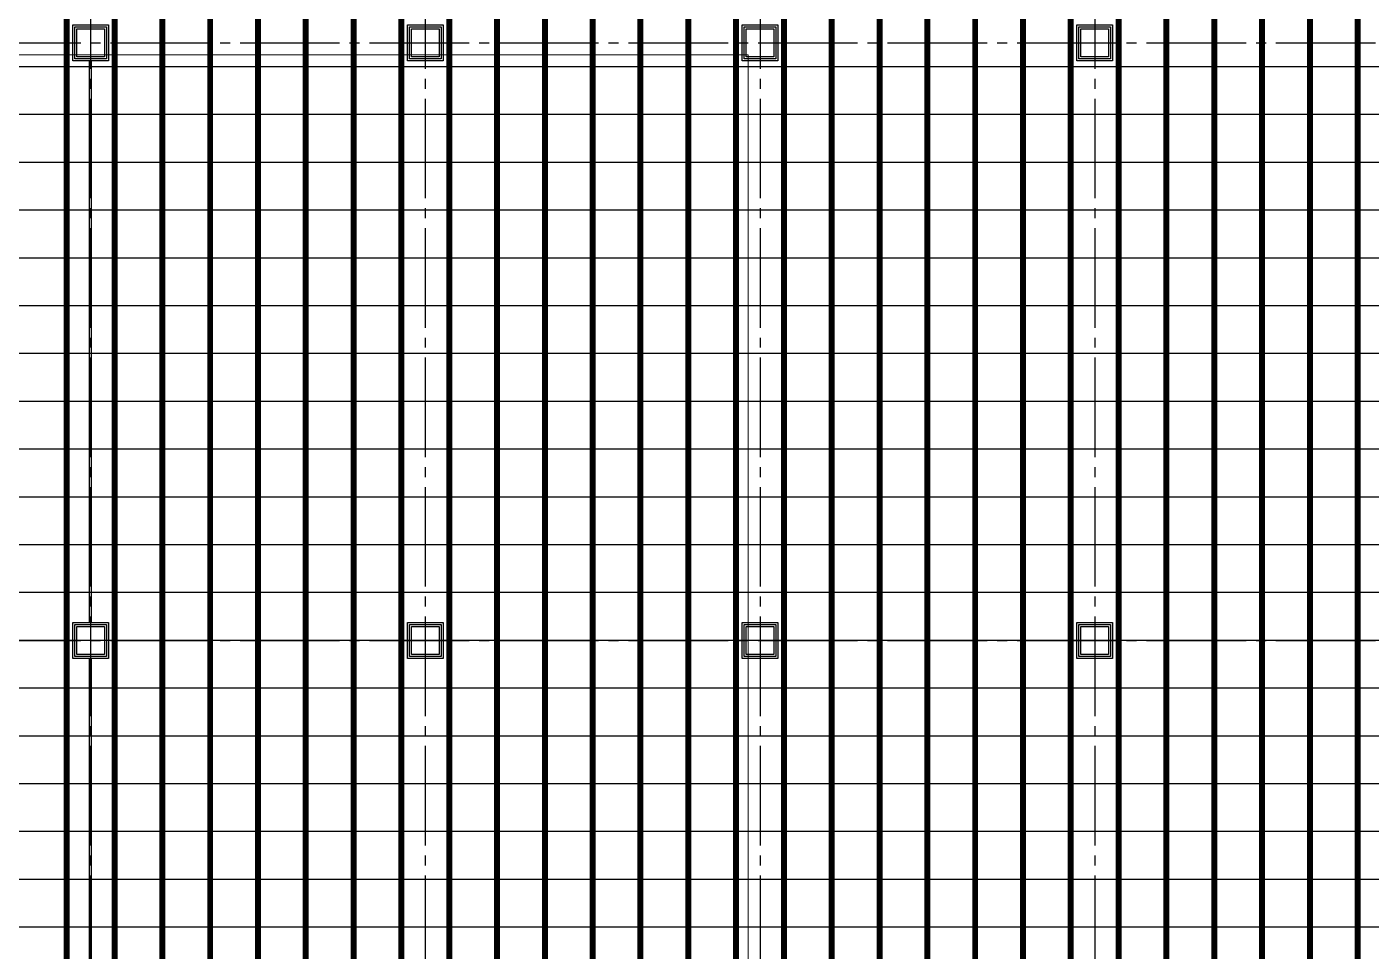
# Model space of a CAD drawing. Header units: millimetres. Extents: x -960 to 41501, y -1010 to 11880.
# Drawn here: x 7520 to 10894, y 5220 to 7540 of the extents above; entities that cross this region are included whole.
import ezdxf
from ezdxf.enums import TextEntityAlignment as Align

# ---------------------------------------------------------------- set-up
doc = ezdxf.new("R2010")
doc.units = ezdxf.units.MM
doc.header["$LTSCALE"] = 100
doc.linetypes.add('X-S-FAB-L10$0$COL-CEN-LIN', pattern=[3.25, 2.5, -0.25, 0.25, -0.25])
for name, color, linetype in [('0-XREF', 7, 'Continuous'), ('188K-SM-03-F10-ARCH-CEIL-Y2257103$0$K-CEIL-4.2', 6, 'Continuous'), ('188K-SM-03-F10-ARCH-CEIL-Y2257103$0$K-CEIL-4.2-AREA', 6, 'Continuous'), ('188K-SM-03-F10-ARCH-CEIL-Y2257103$0$K-鋼構', 111, 'Continuous'), ('188K-SM-03-F10-ARCH-PA-Y2257103$0$K-P1S-4.2-單抗', 53, 'Continuous'), ('188K-SM-03-F10-ARCH-PA-Y2257103$0$K-P2D-4.2-雙抗', 53, 'Continuous'), ('X-S-FAB-L10$0$0-DIM-TXT', 8, 'Continuous'), ('X-S-FAB-L10$0$BLOCK', 8, 'Continuous'), ('X-S-FAB-L10$0$CCL', 8, 'X-S-FAB-L10$0$COL-CEN-LIN'), ('X-S-FAB-L10$0$COL-S', 8, 'Continuous'), ('X-S-FAB-L10$0$S-FNDN', 8, 'Continuous')]:
    doc.layers.add(name, color=color, linetype=linetype)
doc.layers.add('188K-SM-03-F10-ARCH-CEIL-Y2257103$0$K-吊點-標準', color=6, linetype='Continuous', lineweight=9)
doc.styles.add('X-S-FAB-L10$0$CHINA', font='simplex.shx', dxfattribs={"width": 0.75, "bigfont": 'chineset.shx'})
doc.styles.add('X-S-FAB-L10$0$Standard', font='', dxfattribs={"width": 0.8})
doc.styles.add('X-S-FAB-L10$0$TG_NOTE_TEXT', font='simplex.shx', dxfattribs={"width": 0.75, "bigfont": 'chineset.shx'})
doc.styles.get('X-S-FAB-L10$0$Standard').set_extended_font_data('Microsoft JhengHei')

# ---------------------------------------------------------------- blocks, each defined once
blk = doc.blocks.new('X-S-FAB-L10$0$FAB2-L05')
at = {"layer": 'X-S-FAB-L10$0$CCL'}
for p, q in [((-18480, 11005), (-18480, 0)), ((-17640, 11005), (-17640, 0)), ((-16800, 11005), (-16800, 0)), ((-15960, 11005), (-15960, 0)), ((-26880, 8220), (1210, 8220)), ((-26880, 6720), (1210, 6720))]:
    blk.add_line(p, q, dxfattribs=at)
at = {"layer": 'X-S-FAB-L10$0$COL-S'}
for points in [[(-18515, 8255), (-18445, 8255), (-18445, 8185), (-18515, 8185)], [(-17675, 8255), (-17605, 8255), (-17605, 8185), (-17675, 8185)], [(-16835, 8255), (-16765, 8255), (-16765, 8185), (-16835, 8185)], [(-15995, 8255), (-15925, 8255), (-15925, 8185), (-15995, 8185)], [(-18515, 6755), (-18445, 6755), (-18445, 6685), (-18515, 6685)], [(-17675, 6755), (-17605, 6755), (-17605, 6685), (-17675, 6685)], [(-16835, 6755), (-16765, 6755), (-16765, 6685), (-16835, 6685)], [(-15995, 6755), (-15925, 6755), (-15925, 6685), (-15995, 6685)]]:
    blk.add_lwpolyline(points, close=True, dxfattribs=at)
blk = doc.blocks.new('X-S-FAB-L10')
at = {"layer": 'X-S-FAB-L10$0$COL-S'}
for p, q in [((7645, 7535), (7715, 7535)), ((7645, 7465), (7645, 7535)), ((7715, 7535), (7715, 7465)), ((8485, 7535), (8555, 7535)), ((8485, 7465), (8485, 7535)), ((8555, 7535), (8555, 7465)), ((9325, 7535), (9395, 7535)), ((9325, 7465), (9325, 7535)), ((9395, 7535), (9395, 7465)), ((10165, 7535), (10235, 7535)), ((10165, 7465), (10165, 7535)), ((10235, 7535), (10235, 7465)), ((7715, 7465), (7645, 7465)), ((8555, 7465), (8485, 7465)), ((9395, 7465), (9325, 7465)), ((10235, 7465), (10165, 7465)), ((7645, 6035), (7715, 6035)), ((7645, 5965), (7645, 6035)), ((7715, 6035), (7715, 5965)), ((8485, 6035), (8555, 6035)), ((8485, 5965), (8485, 6035)), ((8555, 6035), (8555, 5965)), ((9325, 6035), (9395, 6035)), ((9325, 5965), (9325, 6035)), ((9395, 6035), (9395, 5965)), ((10165, 6035), (10235, 6035)), ((10165, 5965), (10165, 6035)), ((10235, 6035), (10235, 5965)), ((7715, 5965), (7645, 5965)), ((8555, 5965), (8485, 5965)), ((9395, 5965), (9325, 5965)), ((10235, 5965), (10165, 5965))]:
    blk.add_line(p, q, dxfattribs=at)
at = {"layer": 'X-S-FAB-L10$0$S-FNDN', "lineweight": 0, "flags": 128}
for points in [[(11935, 9055), (4350, 9055), (4350, 7470), (9330, 7470), (9330, -55), (11935, -55), (11935, 4530), (11070, 4530), (11070, 5003), (11935, 5003)], [(4350, 7470), (1830, 7470), (1830, 1500), (1812.5, 1500), (1812.5, -55), (9330, -55), (9330, 7470)]]:
    blk.add_lwpolyline(points, close=True, dxfattribs=at)
at = {"layer": 'X-S-FAB-L10$0$BLOCK'}
blk.add_blockref('X-S-FAB-L10$0$FAB2-L05', (26160, -720), dxfattribs=at)
at = {"style": 'X-S-FAB-L10$0$TG_NOTE_TEXT', "width": 0.5, "flags": 1}
for p in [(7463.3, 9020), (18268.3, 8649), (11197.8, 4800.2), (16485.8, 4800.2), (25420.3, 2635), (13360, 320, 0), (7463.3, -33.3)]:
    blk.add_attdef('WH', text='', height=20, dxfattribs=at).set_placement(p, align=Align.BOTTOM_LEFT)
at = {"width": 0.5}
for style, p in [('X-S-FAB-L10$0$TG_NOTE_TEXT', (7585, 9020)), ('X-S-FAB-L10$0$TG_NOTE_TEXT', (18390, 8649)), ('X-S-FAB-L10$0$TG_NOTE_TEXT', (11117.5, 4813.5)), ('X-S-FAB-L10$0$TG_NOTE_TEXT', (16607.5, 4813.5)), ('X-S-FAB-L10$0$TG_NOTE_TEXT', (25350, 2635)), ('X-S-FAB-L10$0$Standard', (13129.4, 325, 0)), ('X-S-FAB-L10$0$TG_NOTE_TEXT', (7585, -20))]:
    blk.add_attdef('DESC', text='', height=10, dxfattribs=dict(at, style=style)).set_placement(p, align=Align.BOTTOM_LEFT)
for tag, style, p in [('TYPE', 'X-S-FAB-L10$0$TG_NOTE_TEXT', (7619.3, 9020)), ('NO', 'X-S-FAB-L10$0$TG_NOTE_TEXT', (7650.1, 9020)), ('TYPE', 'X-S-FAB-L10$0$TG_NOTE_TEXT', (18424.2, 8649)), ('NO', 'X-S-FAB-L10$0$TG_NOTE_TEXT', (18455, 8649)), ('NO', 'X-S-FAB-L10$0$TG_NOTE_TEXT', (11088.6, 4813.5)), ('TYPE', 'X-S-FAB-L10$0$TG_NOTE_TEXT', (11151.8, 4813.5)), ('TYPE', 'X-S-FAB-L10$0$TG_NOTE_TEXT', (16641.8, 4813.5)), ('NO', 'X-S-FAB-L10$0$TG_NOTE_TEXT', (16672.6, 4813.5)), ('NO', 'X-S-FAB-L10$0$TG_NOTE_TEXT', (25313, 2635)), ('TYPE', 'X-S-FAB-L10$0$TG_NOTE_TEXT', (25350, 2635)), ('NO', 'X-S-FAB-L10$0$Standard', (13100, 320, 0)), ('TYPE', 'X-S-FAB-L10$0$Standard', (13129.4, 320, 0)), ('TYPE', 'X-S-FAB-L10$0$TG_NOTE_TEXT', (7619.3, -20)), ('NO', 'X-S-FAB-L10$0$TG_NOTE_TEXT', (7650.1, -20))]:
    blk.add_attdef(tag, text='', height=10, dxfattribs=dict(at, style=style)).set_placement(p, align=Align.BOTTOM_RIGHT)
at = {"style": 'X-S-FAB-L10$0$TG_NOTE_TEXT', "width": 0.5, "flags": 1}
for rotation, p in [(180, (43, 7480)), (180, (943, 7480)), (90, (24310, 3717.8)), (270, (17080, 1711.7))]:
    blk.add_attdef('WH', text='', height=20, rotation=rotation, dxfattribs=at).set_placement(p, align=Align.BOTTOM_LEFT)
at = {"width": 0.5}
for rotation, style, p in [(180, 'X-S-FAB-L10$0$Standard', (317.6, 7480)), (180, 'X-S-FAB-L10$0$Standard', (1217.6, 7480)), (90, 'X-S-FAB-L10$0$TG_NOTE_TEXT', (24310, 3647.5)), (270, 'X-S-FAB-L10$0$TG_NOTE_TEXT', (17080, 1605))]:
    blk.add_attdef('DESC', text='', height=10, rotation=rotation, dxfattribs=dict(at, style=style)).set_placement(p, align=Align.BOTTOM_LEFT)
for tag, rotation, style, p in [('TYPE', 180, 'X-S-FAB-L10$0$Standard', (317.6, 7480)), ('NO', 180, 'X-S-FAB-L10$0$Standard', (347, 7480)), ('TYPE', 180, 'X-S-FAB-L10$0$Standard', (1217.6, 7480)), ('NO', 180, 'X-S-FAB-L10$0$Standard', (1247, 7480)), ('TYPE', 90, 'X-S-FAB-L10$0$TG_NOTE_TEXT', (24310, 3647.5)), ('NO', 90, 'X-S-FAB-L10$0$TG_NOTE_TEXT', (24310, 3610.5)), ('TYPE', 270, 'X-S-FAB-L10$0$TG_NOTE_TEXT', (17080, 1605)), ('NO', 270, 'X-S-FAB-L10$0$TG_NOTE_TEXT', (17080, 1573))]:
    blk.add_attdef(tag, text='', height=10, rotation=rotation, dxfattribs=dict(at, style=style)).set_placement(p, align=Align.BOTTOM_RIGHT)
at = {"layer": 'X-S-FAB-L10$0$0-DIM-TXT', "style": 'X-S-FAB-L10$0$CHINA', "width": 0.75}
for p in [(667.4, 7855.1, -2689.4), (22627.4, 6728.8), (25644.7, 6728.8), (24778.8, 5569.1), (1118.3, 4980), (417.8, 4594.6), (23874.8, 4355), (22927.4, 4330.1), (23749.9, 3901.4), (417.8, 3765.2), (1118.3, 3730), (417.8, 3115.8), (536.9, 2227.8), (16909, 1782.7), (888.4, 880.5), (16977.4, 750), (18878.8, 750), (25641.2, 553.2), (21364, 526.9)]:
    blk.add_attdef('HIG', text='', height=80, dxfattribs=at).set_placement(p, align=Align.MIDDLE_LEFT)
blk = doc.blocks.new('188K-SM-03-F10-ARCH-CEIL-Y2257103$0$A$C2CA95053')
h = blk.add_hatch(color=256)
edge = h.paths.add_edge_path()
edge.add_arc((0, 0), 0.5, 0, 360)
for p, q in [((3.2, 3.2), (-3.2, -3.2)), ((3.2, -3.2), (-3.2, 3.2))]:
    blk.add_line(p, q)
blk.add_lwpolyline([(-1.6, 2.5), (-1.6, -2.5), (1.6, -2.5), (1.6, 2.5)], close=True)
for radius in [4.5, 0.5]:
    blk.add_circle((0, 0), radius)
blk = doc.blocks.new('188K-SM-03-F10-ARCH-CEIL-Y2257103$0$天花板吊點-附調整片 - 3_8_螺桿吊架 100 mm 高調整片-V1-1FL')
blk.add_blockref('188K-SM-03-F10-ARCH-CEIL-Y2257103$0$A$C2CA95053', (0, 0))
blk = doc.blocks.new('188K-SM-03-F10-ARCH-CEIL-Y2257103')
at = {"layer": '188K-SM-03-F10-ARCH-CEIL-Y2257103$0$K-CEIL-4.2'}
for p, q in [((7620, 312.7), (7620, 8632.2)), ((7740, 312.7), (7740, 8632.2)), ((7860, 312.7), (7860, 8632.2)), ((7980, 312.7), (7980, 8632.2)), ((8100, 312.7), (8100, 8632.2)), ((8220, 312.7), (8220, 8632.2)), ((8340, 312.7), (8340, 8632.2)), ((8460, 312.7), (8460, 8632.2)), ((8580, 312.7), (8580, 8632.2)), ((8700, 312.7), (8700, 8632.2)), ((8820, 312.7), (8820, 8632.2)), ((8940, 312.7), (8940, 8632.2)), ((9060, 312.7), (9060, 8632.2)), ((9180, 312.7), (9180, 8632.2)), ((9300, 312.7), (9300, 8632.2)), ((9420, 312.7), (9420, 8632.2)), ((9540, 312.7), (9540, 8632.2)), ((9660, 312.7), (9660, 8632.2)), ((9780, 312.7), (9780, 8632.2)), ((9900, 312.7), (9900, 8632.2)), ((10020, 312.7), (10020, 8632.2)), ((10140, 312.7), (10140, 8632.2)), ((10260, 312.7), (10260, 8632.2)), ((10380, 312.7), (10380, 8632.2)), ((10500, 312.7), (10500, 8632.2)), ((10620, 312.7), (10620, 8632.2)), ((10740, 312.7), (10740, 8632.2)), ((10860, 312.7), (10860, 8632.2)), ((19317.2, 7440), (1847.7, 7440)), ((19317.2, 7320), (1847.7, 7320)), ((21180, 7200), (1847.7, 7200)), ((21180, 7080), (1847.7, 7080)), ((21180, 6960), (1847.7, 6960)), ((21180, 6840), (1847.7, 6840)), ((21180, 6720), (1847.7, 6720)), ((21180, 6600), (1847.7, 6600)), ((21180, 6480), (1847.7, 6480)), ((21180, 6360), (1847.7, 6360)), ((21180, 6240), (1847.7, 6240)), ((21181.7, 6120), (1847.7, 6120)), ((21180, 6000), (1847.7, 6000)), ((24297.2, 5880), (1847.7, 5880)), ((24297.2, 5760), (1847.7, 5760)), ((24297.2, 5640), (1847.7, 5640)), ((23572.2, 5520), (1847.7, 5520)), ((23572.2, 5400), (1847.7, 5400)), ((23572.2, 5280), (1847.7, 5280))]:
    blk.add_line(p, q, dxfattribs=at)
at = {"layer": '188K-SM-03-F10-ARCH-CEIL-Y2257103$0$K-CEIL-4.2-AREA'}
for points in [[(7645, 7535), (7715, 7535), (7715, 7465), (7645, 7465)], [(8485, 7535), (8555, 7535), (8555, 7465), (8485, 7465)], [(9325, 7535), (9395, 7535), (9395, 7465), (9325, 7465)], [(10165, 7535), (10235, 7535), (10235, 7465), (10165, 7465)], [(7645, 6035), (7715, 6035), (7715, 5965), (7645, 5965)], [(8485, 6035), (8555, 6035), (8555, 5965), (8485, 5965)], [(9325, 6035), (9395, 6035), (9395, 5965), (9325, 5965)], [(10165, 6035), (10235, 6035), (10235, 5965), (10165, 5965)]]:
    blk.add_lwpolyline(points, close=True, dxfattribs=at)
at = {"layer": '188K-SM-03-F10-ARCH-CEIL-Y2257103$0$K-鋼構', "const_width": 15, "elevation": 0}
for points in [[(7620, 9007.5), (7620, -7.5)], [(7740, 8769.9), (7740, 230)], [(7860, 8769.9), (7860, 230)], [(7980, 8769.9), (7980, 230)], [(8220, 8769.9), (8220, 230)], [(8340, 8769.9), (8340, 230)], [(8460, 8769.9), (8460, 230)], [(8580, 8769.9), (8580, 230)], [(8820, 8769.9), (8820, 230)], [(8940, 8769.9), (8940, 230)], [(9060, 8769.9), (9060, 230)], [(9180, 8769.9), (9180, 230)], [(9300, 8769.9), (9300, 230)], [(9420, 8769.9), (9420, 230)], [(9540, 8769.9), (9540, 230)], [(9660, 8769.9), (9660, 230)], [(9780, 8769.9), (9780, 230)], [(9900, 8769.9), (9900, 230)], [(10020, 8769.9), (10020, 230)], [(10140, 8769.9), (10140, 230)], [(10260, 8769.9), (10260, 230)], [(10380, 8769.9), (10380, 230)], [(10500, 8769.9), (10500, 230)], [(10620, 8769.9), (10620, 230)], [(10740, 8769.9), (10740, 230)], [(10860, 8769.9), (10860, 230)]]:
    blk.add_lwpolyline(points, dxfattribs=at)
at = {"layer": '188K-SM-03-F10-ARCH-CEIL-Y2257103$0$K-鋼構', "const_width": 15}
for points in [[(8100, 8769.9), (8100, 230)], [(8700, 8769.9), (8700, 230)]]:
    blk.add_lwpolyline(points, dxfattribs=at)
at = {"layer": '188K-SM-03-F10-ARCH-CEIL-Y2257103$0$K-吊點-標準', "color": 170, "lineweight": 18, "rotation": 179.9999999999997}
for p in [(7620, 7455), (7740, 7455), (7860, 7455), (7980, 7455), (8100, 7455), (8220, 7455), (8340, 7455), (8460, 7455), (8580, 7455), (8700, 7455), (8820, 7455), (8940, 7455), (9060, 7455), (9180, 7455), (9300, 7455), (9420, 7455), (9540, 7455), (9660, 7455), (9780, 7455), (9900, 7455), (10020, 7455), (10140, 7455), (10260, 7455), (10380, 7455), (10500, 7455), (10620, 7455), (10740, 7455), (10860, 7455), (7620, 7425), (7740, 7425), (7860, 7425), (7980, 7425), (8100, 7425), (8220, 7425), (8340, 7425), (8460, 7425), (8580, 7425), (8700, 7425), (8820, 7425), (8940, 7425), (9060, 7425), (9180, 7425), (9300, 7425), (9420, 7425), (9540, 7425), (9660, 7425), (9780, 7425), (9900, 7425), (10020, 7425), (10140, 7425), (10260, 7425), (10380, 7425), (10500, 7425), (10620, 7425), (10740, 7425), (10860, 7425), (7620, 7335), (7740, 7335), (7860, 7335), (7980, 7335), (8100, 7335), (8220, 7335), (8340, 7335), (8460, 7335), (8580, 7335), (8700, 7335), (8820, 7335), (8940, 7335), (9060, 7335), (9180, 7335), (9300, 7335), (9420, 7335), (9540, 7335), (9660, 7335), (9780, 7335), (9900, 7335), (10020, 7335), (10140, 7335), (10260, 7335), (10380, 7335), (10500, 7335), (10620, 7335), (10740, 7335), (10860, 7335), (7620, 7305), (7740, 7305), (7860, 7305), (7980, 7305), (8100, 7305), (8220, 7305), (8340, 7305), (8460, 7305), (8580, 7305), (8700, 7305), (8820, 7305), (8940, 7305), (9060, 7305), (9180, 7305), (9300, 7305), (9420, 7305), (9540, 7305), (9660, 7305), (9780, 7305), (9900, 7305), (10020, 7305), (10140, 7305), (10260, 7305), (10380, 7305), (10500, 7305), (10620, 7305), (10740, 7305), (10860, 7305), (7620, 7215), (7620, 7185), (7740, 7215), (7740, 7185), (7860, 7215), (7860, 7185), (7980, 7215), (7980, 7185), (8100, 7215), (8100, 7185), (8220, 7215), (8220, 7185), (8340, 7215), (8340, 7185), (8460, 7215), (8460, 7185), (8580, 7215), (8580, 7185), (8700, 7215), (8700, 7185), (8820, 7215), (8820, 7185), (8940, 7215), (8940, 7185), (9060, 7215), (9060, 7185), (9180, 7215), (9180, 7185), (9300, 7215), (9300, 7185), (9420, 7215), (9420, 7185), (9540, 7215), (9540, 7185), (9660, 7215), (9660, 7185), (9780, 7215), (9780, 7185), (9900, 7215), (9900, 7185), (10020, 7215), (10020, 7185), (10140, 7215), (10140, 7185), (10260, 7215), (10260, 7185), (10380, 7215), (10380, 7185), (10500, 7215), (10500, 7185), (10620, 7215), (10620, 7185), (10740, 7215), (10740, 7185), (10860, 7215), (10860, 7185), (7620, 7095), (7740, 7095), (7860, 7095), (7980, 7095), (8100, 7095), (8220, 7095), (8340, 7095), (8460, 7095), (8580, 7095), (8700, 7095), (8820, 7095), (8940, 7095), (9060, 7095), (9180, 7095), (9300, 7095), (9420, 7095), (9540, 7095), (9660, 7095), (9780, 7095), (9900, 7095), (10020, 7095), (10140, 7095), (10260, 7095), (10380, 7095), (10500, 7095), (10620, 7095), (10740, 7095), (10860, 7095), (7620, 7065), (7740, 7065), (7860, 7065), (7980, 7065), (8100, 7065), (8220, 7065), (8340, 7065), (8460, 7065), (8580, 7065), (8700, 7065), (8820, 7065), (8940, 7065), (9060, 7065), (9180, 7065), (9300, 7065), (9420, 7065), (9540, 7065), (9660, 7065), (9780, 7065), (9900, 7065), (10020, 7065), (10140, 7065), (10260, 7065), (10380, 7065), (10500, 7065), (10620, 7065), (10740, 7065), (10860, 7065), (7620, 6975), (7740, 6975), (7860, 6975), (7980, 6975), (8100, 6975), (8220, 6975), (8340, 6975), (8460, 6975), (8580, 6975), (8700, 6975), (8820, 6975), (8940, 6975), (9060, 6975), (9180, 6975), (9300, 6975), (9420, 6975), (9540, 6975), (9660, 6975), (9780, 6975), (9900, 6975), (10020, 6975), (10140, 6975), (10260, 6975), (10380, 6975), (10500, 6975), (10620, 6975), (10740, 6975), (10860, 6975), (7620, 6945), (7740, 6945), (7860, 6945), (7980, 6945), (8100, 6945), (8220, 6945), (8340, 6945), (8460, 6945), (8580, 6945), (8700, 6945), (8820, 6945), (8940, 6945), (9060, 6945), (9180, 6945), (9300, 6945), (9420, 6945), (9540, 6945), (9660, 6945), (9780, 6945), (9900, 6945), (10020, 6945), (10140, 6945), (10260, 6945), (10380, 6945), (10500, 6945), (10620, 6945), (10740, 6945), (10860, 6945), (7620, 6855), (7740, 6855), (7860, 6855), (7980, 6855), (8100, 6855), (8220, 6855), (8340, 6855), (8460, 6855), (8580, 6855), (8700, 6855), (8820, 6855), (8940, 6855), (9060, 6855), (9180, 6855), (9300, 6855), (9420, 6855), (9540, 6855), (9660, 6855), (9780, 6855), (9900, 6855), (10020, 6855), (10140, 6855), (10260, 6855), (10380, 6855), (10500, 6855), (10620, 6855), (10740, 6855), (10860, 6855), (7620, 6825), (7740, 6825), (7860, 6825), (7980, 6825), (8100, 6825), (8220, 6825), (8340, 6825), (8460, 6825), (8580, 6825), (8700, 6825), (8820, 6825), (8940, 6825), (9060, 6825), (9180, 6825), (9300, 6825), (9420, 6825), (9540, 6825), (9660, 6825), (9780, 6825), (9900, 6825), (10020, 6825), (10140, 6825), (10260, 6825), (10380, 6825), (10500, 6825), (10620, 6825), (10740, 6825), (10860, 6825), (7620, 6735), (7740, 6735), (7860, 6735), (7980, 6735), (8100, 6735), (8220, 6735), (8340, 6735), (8460, 6735), (8580, 6735), (8700, 6735), (8820, 6735), (8940, 6735), (9060, 6735), (9180, 6735), (9300, 6735), (9420, 6735), (9540, 6735), (9660, 6735), (9780, 6735), (9900, 6735), (10020, 6735), (10140, 6735), (10260, 6735), (10380, 6735), (10500, 6735), (10620, 6735), (10740, 6735), (10860, 6735), (7620, 6705), (7740, 6705), (7860, 6705), (7980, 6705), (8100, 6705), (8220, 6705), (8340, 6705), (8460, 6705), (8580, 6705), (8700, 6705), (8820, 6705), (8940, 6705), (9060, 6705), (9180, 6705), (9300, 6705), (9420, 6705), (9540, 6705), (9660, 6705), (9780, 6705), (9900, 6705), (10020, 6705), (10140, 6705), (10260, 6705), (10380, 6705), (10500, 6705), (10620, 6705), (10740, 6705), (10860, 6705), (7620, 6615), (7740, 6615), (7860, 6615), (7980, 6615), (8100, 6615), (8220, 6615), (8340, 6615), (8460, 6615), (8580, 6615), (8700, 6615), (8820, 6615), (8940, 6615), (9060, 6615), (9180, 6615), (9300, 6615), (9420, 6615), (9540, 6615), (9660, 6615), (9780, 6615), (9900, 6615), (10020, 6615), (10140, 6615), (10260, 6615), (10380, 6615), (10500, 6615), (10620, 6615), (10740, 6615), (10860, 6615), (7620, 6585), (7740, 6585), (7860, 6585), (7980, 6585), (8100, 6585), (8220, 6585), (8340, 6585), (8460, 6585), (8580, 6585), (8700, 6585), (8820, 6585), (8940, 6585), (9060, 6585), (9180, 6585), (9300, 6585), (9420, 6585), (9540, 6585), (9660, 6585), (9780, 6585), (9900, 6585), (10020, 6585), (10140, 6585), (10260, 6585), (10380, 6585), (10500, 6585), (10620, 6585), (10740, 6585), (10860, 6585), (7620, 6495), (7740, 6495), (7860, 6495), (7980, 6495), (8100, 6495), (8220, 6495), (8340, 6495), (8460, 6495), (8580, 6495), (8700, 6495), (8820, 6495), (8940, 6495), (9060, 6495), (9180, 6495), (9300, 6495), (9420, 6495), (9540, 6495), (9660, 6495), (9780, 6495), (9900, 6495), (10020, 6495), (10140, 6495), (10260, 6495), (10380, 6495), (10500, 6495), (10620, 6495), (10740, 6495), (10860, 6495), (7620, 6465), (7740, 6465), (7860, 6465), (7980, 6465), (8100, 6465), (8220, 6465), (8340, 6465), (8460, 6465), (8580, 6465), (8700, 6465), (8820, 6465), (8940, 6465), (9060, 6465), (9180, 6465), (9300, 6465), (9420, 6465), (9540, 6465), (9660, 6465), (9780, 6465), (9900, 6465), (10020, 6465), (10140, 6465), (10260, 6465), (10380, 6465), (10500, 6465), (10620, 6465), (10740, 6465), (10860, 6465), (7620, 6375), (7740, 6375), (7860, 6375), (7980, 6375), (8100, 6375), (8220, 6375), (8340, 6375), (8460, 6375), (8580, 6375), (8700, 6375), (8820, 6375), (8940, 6375), (9060, 6375), (9180, 6375), (9300, 6375), (9420, 6375), (9540, 6375), (9660, 6375), (9780, 6375), (9900, 6375), (10020, 6375), (10140, 6375), (10260, 6375), (10380, 6375), (10500, 6375), (10620, 6375), (10740, 6375), (10860, 6375), (7620, 6345), (7740, 6345), (7860, 6345), (7980, 6345), (8100, 6345), (8220, 6345), (8340, 6345), (8460, 6345), (8580, 6345), (8700, 6345), (8820, 6345), (8940, 6345), (9060, 6345), (9180, 6345), (9300, 6345), (9420, 6345), (9540, 6345), (9660, 6345), (9780, 6345), (9900, 6345), (10020, 6345), (10140, 6345), (10260, 6345), (10380, 6345), (10500, 6345), (10620, 6345), (10740, 6345), (10860, 6345), (7620, 6255), (7740, 6255), (7860, 6255), (7980, 6255), (8100, 6255), (8220, 6255), (8340, 6255), (8460, 6255), (8580, 6255), (8700, 6255), (8820, 6255), (8940, 6255), (9060, 6255), (9180, 6255), (9300, 6255), (9420, 6255), (9540, 6255), (9660, 6255), (9780, 6255), (9900, 6255), (10020, 6255), (10140, 6255), (10260, 6255), (10380, 6255), (10500, 6255), (10620, 6255), (10740, 6255), (10860, 6255), (7620, 6225), (7740, 6225), (7860, 6225), (7980, 6225), (8100, 6225), (8220, 6225), (8340, 6225), (8460, 6225), (8580, 6225), (8700, 6225), (8820, 6225), (8940, 6225), (9060, 6225), (9180, 6225), (9300, 6225), (9420, 6225), (9540, 6225), (9660, 6225), (9780, 6225), (9900, 6225), (10020, 6225), (10140, 6225), (10260, 6225), (10380, 6225), (10500, 6225), (10620, 6225), (10740, 6225), (10860, 6225), (7620, 6135), (7620, 6105), (7740, 6135), (7740, 6105), (7860, 6135), (7860, 6105), (7980, 6135), (7980, 6105), (8100, 6135), (8100, 6105), (8220, 6135), (8220, 6105), (8340, 6135), (8340, 6105), (8460, 6135), (8460, 6105), (8580, 6135), (8580, 6105), (8700, 6135), (8700, 6105), (8820, 6135), (8820, 6105), (8940, 6135), (8940, 6105), (9060, 6135), (9060, 6105), (9180, 6135), (9180, 6105), (9300, 6135), (9300, 6105), (9420, 6135), (9420, 6105), (9540, 6135), (9540, 6105), (9660, 6135), (9660, 6105), (9780, 6135), (9780, 6105), (9900, 6135), (9900, 6105), (10020, 6135), (10020, 6105), (10140, 6135), (10140, 6105), (10260, 6135), (10260, 6105), (10380, 6135), (10380, 6105), (10500, 6135), (10500, 6105), (10620, 6135), (10620, 6105), (10740, 6135), (10740, 6105), (10860, 6135), (10860, 6105), (7620, 6015), (7740, 6015), (7860, 6015), (7980, 6015), (8100, 6015), (8220, 6015), (8340, 6015), (8460, 6015), (8580, 6015), (8700, 6015), (8820, 6015), (8940, 6015), (9060, 6015), (9180, 6015), (9300, 6015), (9420, 6015), (9540, 6015), (9660, 6015), (9780, 6015), (9900, 6015), (10020, 6015), (10140, 6015), (10260, 6015), (10380, 6015), (10500, 6015), (10620, 6015), (10740, 6015), (10860, 6015), (7620, 5985), (7740, 5985), (7860, 5985), (7980, 5985), (8100, 5985), (8220, 5985), (8340, 5985), (8460, 5985), (8580, 5985), (8700, 5985), (8820, 5985), (8940, 5985), (9060, 5985), (9180, 5985), (9300, 5985), (9420, 5985), (9540, 5985), (9660, 5985), (9780, 5985), (9900, 5985), (10020, 5985), (10140, 5985), (10260, 5985), (10380, 5985), (10500, 5985), (10620, 5985), (10740, 5985), (10860, 5985), (7620, 5895), (7740, 5895), (7860, 5895), (7980, 5895), (8100, 5895), (8220, 5895), (8340, 5895), (8460, 5895), (8580, 5895), (8700, 5895), (8820, 5895), (8940, 5895), (9060, 5895), (9180, 5895), (9300, 5895), (9420, 5895), (9540, 5895), (9660, 5895), (9780, 5895), (9900, 5895), (10020, 5895), (10140, 5895), (10260, 5895), (10380, 5895), (10500, 5895), (10620, 5895), (10740, 5895), (10860, 5895), (7620, 5865), (7740, 5865), (7860, 5865), (7980, 5865), (8100, 5865), (8220, 5865), (8340, 5865), (8460, 5865), (8580, 5865), (8700, 5865), (8820, 5865), (8940, 5865), (9060, 5865), (9180, 5865), (9300, 5865), (9420, 5865), (9540, 5865), (9660, 5865), (9780, 5865), (9900, 5865), (10020, 5865), (10140, 5865), (10260, 5865), (10380, 5865), (10500, 5865), (10620, 5865), (10740, 5865), (10860, 5865), (7620, 5775), (7740, 5775), (7860, 5775), (7980, 5775), (8100, 5775), (8220, 5775), (8340, 5775), (8460, 5775), (8580, 5775), (8700, 5775), (8820, 5775), (8940, 5775), (9060, 5775), (9180, 5775), (9300, 5775), (9420, 5775), (9540, 5775), (9660, 5775), (9780, 5775), (9900, 5775), (10020, 5775), (10140, 5775), (10260, 5775), (10380, 5775), (10500, 5775), (10620, 5775), (10740, 5775), (10860, 5775), (7620, 5745), (7740, 5745), (7860, 5745), (7980, 5745), (8100, 5745), (8220, 5745), (8340, 5745), (8460, 5745), (8580, 5745), (8700, 5745), (8820, 5745), (8940, 5745), (9060, 5745), (9180, 5745), (9300, 5745), (9420, 5745), (9540, 5745), (9660, 5745), (9780, 5745), (9900, 5745), (10020, 5745), (10140, 5745), (10260, 5745), (10380, 5745), (10500, 5745), (10620, 5745), (10740, 5745), (10860, 5745), (7620, 5655), (7740, 5655), (7860, 5655), (7980, 5655), (8100, 5655), (8220, 5655), (8340, 5655), (8460, 5655), (8580, 5655), (8700, 5655), (8820, 5655), (8940, 5655), (9060, 5655), (9180, 5655), (9300, 5655), (9420, 5655), (9540, 5655), (9660, 5655), (9780, 5655), (9900, 5655), (10020, 5655), (10140, 5655), (10260, 5655), (10380, 5655), (10500, 5655), (10620, 5655), (10740, 5655), (10860, 5655), (7620, 5625), (7740, 5625), (7860, 5625), (7980, 5625), (8100, 5625), (8220, 5625), (8340, 5625), (8460, 5625), (8580, 5625), (8700, 5625), (8820, 5625), (8940, 5625), (9060, 5625), (9180, 5625), (9300, 5625), (9420, 5625), (9540, 5625), (9660, 5625), (9780, 5625), (9900, 5625), (10020, 5625), (10140, 5625), (10260, 5625), (10380, 5625), (10500, 5625), (10620, 5625), (10740, 5625), (10860, 5625), (7620, 5535), (7740, 5535), (7860, 5535), (7980, 5535), (8100, 5535), (8220, 5535), (8340, 5535), (8460, 5535), (8580, 5535), (8700, 5535), (8820, 5535), (8940, 5535), (9060, 5535), (9180, 5535), (9300, 5535), (9420, 5535), (9540, 5535), (9660, 5535), (9780, 5535), (9900, 5535), (10020, 5535), (10140, 5535), (10260, 5535), (10380, 5535), (10500, 5535), (10620, 5535), (10740, 5535), (10860, 5535), (7620, 5505), (7740, 5505), (7860, 5505), (7980, 5505), (8100, 5505), (8220, 5505), (8340, 5505), (8460, 5505), (8580, 5505), (8700, 5505), (8820, 5505), (8940, 5505), (9060, 5505), (9180, 5505), (9300, 5505), (9420, 5505), (9540, 5505), (9660, 5505), (9780, 5505), (9900, 5505), (10020, 5505), (10140, 5505), (10260, 5505), (10380, 5505), (10500, 5505), (10620, 5505), (10740, 5505), (10860, 5505), (7620, 5415), (7740, 5415), (7860, 5415), (7980, 5415), (8100, 5415), (8220, 5415), (8340, 5415), (8460, 5415), (8580, 5415), (8700, 5415), (8820, 5415), (8940, 5415), (9060, 5415), (9180, 5415), (9300, 5415), (9420, 5415), (9540, 5415), (9660, 5415), (9780, 5415), (9900, 5415), (10020, 5415), (10140, 5415), (10260, 5415), (10380, 5415), (10500, 5415), (10620, 5415), (10740, 5415), (10860, 5415), (7620, 5385), (7740, 5385), (7860, 5385), (7980, 5385), (8100, 5385), (8220, 5385), (8340, 5385), (8460, 5385), (8580, 5385), (8700, 5385), (8820, 5385), (8940, 5385), (9060, 5385), (9180, 5385), (9300, 5385), (9420, 5385), (9540, 5385), (9660, 5385), (9780, 5385), (9900, 5385), (10020, 5385), (10140, 5385), (10260, 5385), (10380, 5385), (10500, 5385), (10620, 5385), (10740, 5385), (10860, 5385), (7620, 5295), (7740, 5295), (7860, 5295), (7980, 5295), (8100, 5295), (8220, 5295), (8340, 5295), (8460, 5295), (8580, 5295), (8700, 5295), (8820, 5295), (8940, 5295), (9060, 5295), (9180, 5295), (9300, 5295), (9420, 5295), (9540, 5295), (9660, 5295), (9780, 5295), (9900, 5295), (10020, 5295), (10140, 5295), (10260, 5295), (10380, 5295), (10500, 5295), (10620, 5295), (10740, 5295), (10860, 5295), (7620, 5265), (7740, 5265), (7860, 5265), (7980, 5265), (8100, 5265), (8220, 5265), (8340, 5265), (8460, 5265), (8580, 5265), (8700, 5265), (8820, 5265), (8940, 5265), (9060, 5265), (9180, 5265), (9300, 5265), (9420, 5265), (9540, 5265), (9660, 5265), (9780, 5265), (9900, 5265), (10020, 5265), (10140, 5265), (10260, 5265), (10380, 5265), (10500, 5265), (10620, 5265), (10740, 5265), (10860, 5265)]:
    blk.add_blockref('188K-SM-03-F10-ARCH-CEIL-Y2257103$0$天花板吊點-附調整片 - 3_8_螺桿吊架 100 mm 高調整片-V1-1FL', p, dxfattribs=at)
blk = doc.blocks.new('188K-SM-03-F10-ARCH-PA-Y2257103')
at = {"layer": '188K-SM-03-F10-ARCH-PA-Y2257103$0$K-P1S-4.2-單抗'}
for points in [[(7635, 7545), (7725, 7545), (7725, 7455), (7635, 7455)], [(7640, 7540), (7720, 7540), (7720, 7460), (7640, 7460)], [(8475, 7545), (8565, 7545), (8565, 7455), (8475, 7455)], [(8480, 7540), (8560, 7540), (8560, 7460), (8480, 7460)], [(9315, 7545), (9405, 7545), (9405, 7455), (9315, 7455)], [(9320, 7540), (9400, 7540), (9400, 7460), (9320, 7460)], [(10155, 7545), (10245, 7545), (10245, 7455), (10155, 7455)], [(10160, 7540), (10240, 7540), (10240, 7460), (10160, 7460)], [(7635, 6045), (7725, 6045), (7725, 5955), (7635, 5955)], [(7640, 6040), (7720, 6040), (7720, 5960), (7640, 5960)], [(8475, 6045), (8565, 6045), (8565, 5955), (8475, 5955)], [(8480, 6040), (8560, 6040), (8560, 5960), (8480, 5960)], [(9315, 6045), (9405, 6045), (9405, 5955), (9315, 5955)], [(9320, 6040), (9400, 6040), (9400, 5960), (9320, 5960)], [(10155, 6045), (10245, 6045), (10245, 5955), (10155, 5955)], [(10160, 6040), (10240, 6040), (10240, 5960), (10160, 5960)]]:
    blk.add_lwpolyline(points, close=True, dxfattribs=at)
at = {"layer": '188K-SM-03-F10-ARCH-PA-Y2257103$0$K-P2D-4.2-雙抗'}
for p, q in [((7677.5, 6045), (7677.5, 7455)), ((7677.5, 6045), (7677.5, 7455)), ((7677.5, 6045), (7677.5, 7455)), ((7682.5, 6045), (7682.5, 7455)), ((7682.5, 6045), (7682.5, 7455)), ((7682.5, 6045), (7682.5, 7455)), ((7677.5, 4545), (7677.5, 5955)), ((7677.5, 4545), (7677.5, 5955)), ((7677.5, 4545), (7677.5, 5955)), ((7682.5, 4545), (7682.5, 5955)), ((7682.5, 4545), (7682.5, 5955)), ((7682.5, 4545), (7682.5, 5955))]:
    blk.add_line(p, q, dxfattribs=at)

msp = doc.modelspace()

# ---------------------------------------------------------------- block references
at = {"layer": '0-XREF'}
for name in ['X-S-FAB-L10', '188K-SM-03-F10-ARCH-PA-Y2257103', '188K-SM-03-F10-ARCH-CEIL-Y2257103']:
    msp.add_blockref(name, (0, 0), dxfattribs=at)

doc.saveas('drawing.dxf')
